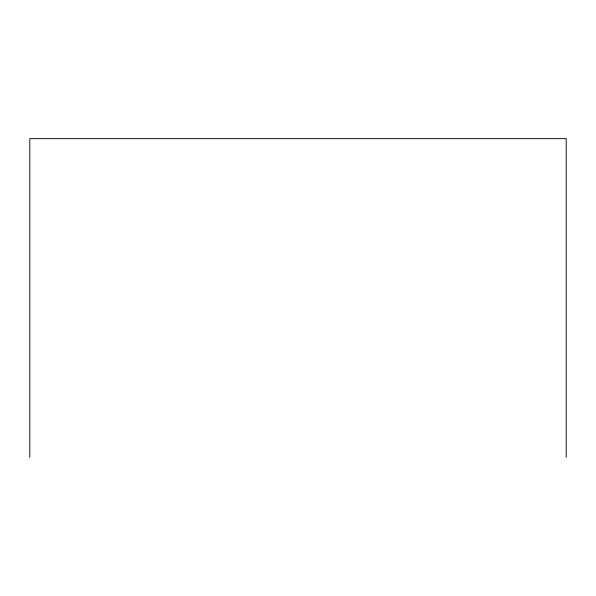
<?xml version="1.0" encoding="UTF-8"?>
<svg xmlns="http://www.w3.org/2000/svg" width="596" height="596" viewBox="0 0 596 596"><rect width="100%" height="100%" fill="white"/><g stroke="black" fill="none" stroke-linecap="round" stroke-linejoin="round"><path stroke-width="0.89" d="M566.2 457.356L566.2 138.644L29.8 138.644L29.8 457.356"/></g></svg>
